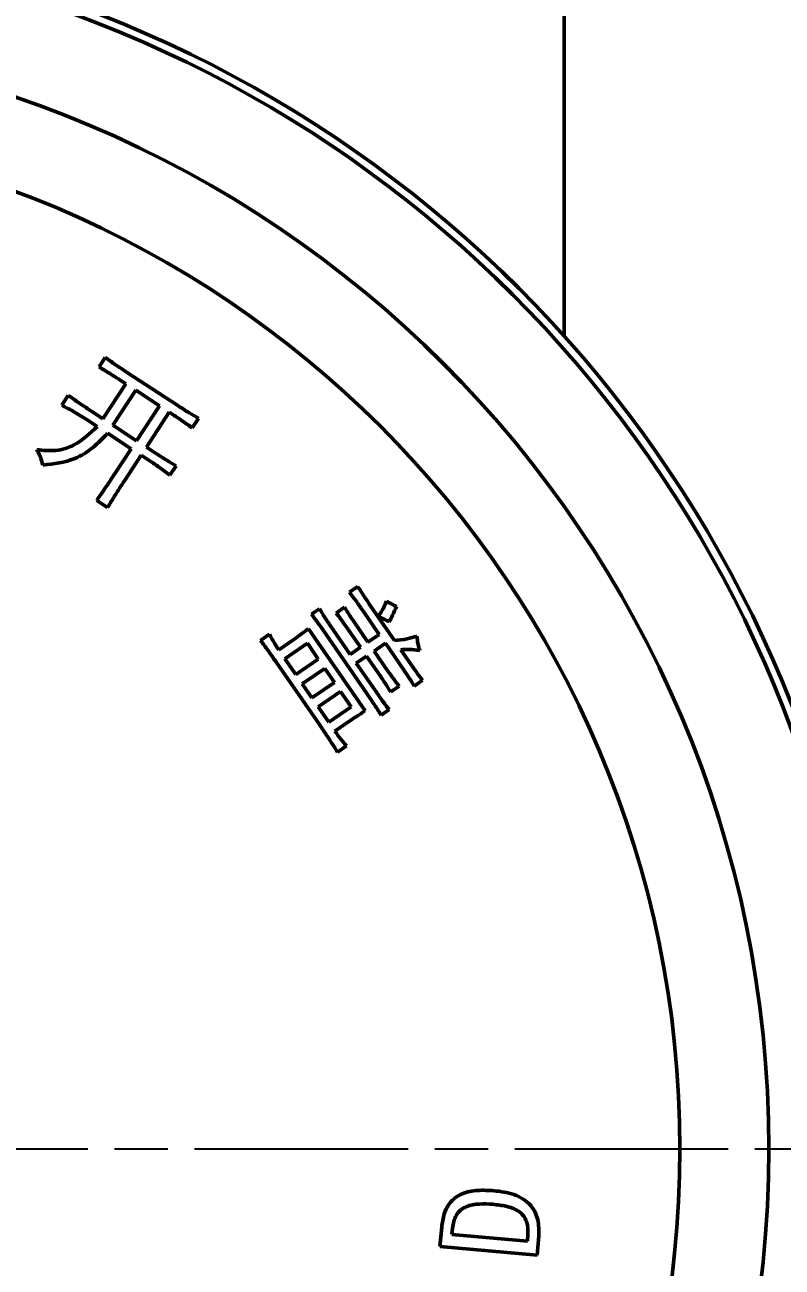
# Model space of a CAD drawing. Header units: millimetres. Extents: x 5395 to 6471, y 1829 to 2617.
# Drawn here: x 6118.3 to 6160.9, y 2365.6 to 2435.5 of the extents above; entities that cross this region are included whole.
import ezdxf

# ---------------------------------------------------------------- set-up
doc = ezdxf.new("R2010")
doc.units = ezdxf.units.MM
doc.linetypes.add('AM_ISO08W050', pattern=[18, 12, -1.5, 3, -1.5])
for name, color, linetype, lineweight in [('AM_5', 3, 'Continuous', 25), ('AM_7', 4, 'AM_ISO08W050', 25), ('AM_BOR', 7, 'Continuous', 50)]:
    doc.layers.add(name, color=color, linetype=linetype, lineweight=lineweight)
doc.styles.add('工程字', font='gbenor.shx', dxfattribs={"width": 0.707, "bigfont": 'hztxt.shx'})
doc.dimstyles.new('AM_GB$0', dxfattribs={"dimtxt": 3.5, "dimasz": 2.5, "dimexe": 1, "dimexo": 1, "dimgap": 0.5, "dimtad": 1, "dimdsep": 46, "dimtxsty": '工程字', "dimcen": 0, "dimclrd": 256, "dimclre": 256, "dimclrt": 2, "dimadec": 0, "dimazin": 2, "dimtp": 0.1, "dimtm": 0.1, "dimtfac": 0.71, "dimtmove": 0, "dimatfit": 3, "dimfxl": 0, "dimlwd": -1, "dimlwe": -1, "dimarcsym": 0})

# ---------------------------------------------------------------- blocks, each defined once
blk = doc.blocks.new('*D5')
at = {"layer": 'AM_5', "transparency": 16777216}
for p, q in [((6102.909, 2553.298), (6245.879, 2553.298)), ((6244.879, 2256.798), (6244.879, 2550.798)), ((6170.116, 2254.298), (6245.879, 2254.298))]:
    blk.add_line(p, q, dxfattribs=at)
for points in [[(6244.463, 2550.798), (6245.296, 2550.798), (6244.879, 2553.298)], [(6244.463, 2256.798), (6245.296, 2256.798), (6244.879, 2254.298)]]:
    blk.add_solid(points, dxfattribs=at)
at = {"layer": 'Defpoints', "color": 0}
for p in [(6101.909, 2553.298), (6244.879, 2553.298), (6169.116, 2254.298)]:
    blk.add_point(p, dxfattribs=at)
at = {"layer": 'AM_5', "color": 2, "transparency": 16777216, "insert": (6241.879, 2403.798), "char_height": 5, "attachment_point": 5, "rotation": 90, "style": '工程字'}
blk.add_mtext('299', dxfattribs=at)
blk = doc.blocks.new('*D6')
at = {"layer": 'AM_5', "transparency": 16777216}
for p, q in [((5997.616, 2460.298), (5997.616, 2590.009)), ((6211.616, 2392.798), (6211.616, 2590.009)), ((6209.116, 2589.009), (6000.116, 2589.009))]:
    blk.add_line(p, q, dxfattribs=at)
for points in [[(6000.116, 2589.425), (6000.116, 2588.592), (5997.616, 2589.009)], [(6209.116, 2589.425), (6209.116, 2588.592), (6211.616, 2589.009)]]:
    blk.add_solid(points, dxfattribs=at)
at = {"layer": 'Defpoints', "color": 0}
for p in [(5997.616, 2589.009), (5997.616, 2459.298), (6211.616, 2391.798)]:
    blk.add_point(p, dxfattribs=at)
at = {"layer": 'AM_5', "color": 2, "transparency": 16777216, "insert": (6104.616, 2592.009), "char_height": 5, "attachment_point": 5, "style": '工程字'}
blk.add_mtext('214', dxfattribs=at)

msp = doc.modelspace()

# ---------------------------------------------------------------- linework, layer by layer
at = {"layer": 'AM_7'}
msp.add_line((6019.82812, 2372.29783), (6175.41532, 2372.29783), dxfattribs=at)
at = {"layer": 'AM_BOR'}
for p, q in [((6148.61625, 2442.29782), (6148.61625, 2418.02801)), ((6122.45088, 2416.29908), (6122.79955, 2416.83096)), ((6124.00513, 2416.00359), (6126.87726, 2414.12312)), ((6122.66954, 2413.38204), (6123.95786, 2415.34998)), ((6124.51692, 2414.98476), (6123.2286, 2413.01682)), ((6125.8466, 2414.11485), (6124.51692, 2414.98476)), ((6120.35411, 2414.13849), (6120.71933, 2414.69754)), ((6124.55828, 2412.14691), (6125.8466, 2414.11485)), ((6122.03129, 2413.80045), (6122.66954, 2413.38204)), ((6126.40448, 2413.74963), (6125.11616, 2411.78169)), ((6128.03911, 2413.40213), (6127.69043, 2412.87026)), ((6122.34805, 2412.94827), (6121.7358, 2413.34895)), ((6123.2286, 2413.01682), (6124.55828, 2412.14691)), ((6124.2628, 2411.69541), (6122.93311, 2412.56532)), ((6123.32315, 2410.25935), (6124.2628, 2411.69541)), ((6124.82068, 2411.33019), (6123.88103, 2409.89413)), ((6125.32655, 2410.99925), (6124.82068, 2411.33019)), ((6125.11616, 2411.78169), (6125.62203, 2411.45075)), ((6126.7827, 2410.72976), (6126.43521, 2410.19789)), ((6122.93429, 2408.38715), (6122.32205, 2408.78783)), ((6136.53138, 2403.62062), (6137.00416, 2403.94684)), ((6134.39561, 2402.38077), (6134.84357, 2402.69043)), ((6135.78676, 2402.44813), (6136.25954, 2402.77435)), ((6138.20856, 2401.24492), (6137.31855, 2402.53442)), ((6137.70387, 2402.876), (6139.06429, 2400.90334)), ((6134.22423, 2401.56286), (6137.41666, 2396.93438)), ((6137.72514, 2397.61281), (6135.02204, 2401.53095)), ((6135.41563, 2401.80279), (6136.57748, 2400.11971)), ((6137.15663, 2400.51921), (6136.33873, 2401.70352)), ((6136.74177, 2402.01909), (6137.5774, 2400.80878)), ((6131.53058, 2400.90807), (6132.03054, 2401.2532)), ((6132.55887, 2400.37619), (6133.40041, 2400.95653)), ((6137.5774, 2400.80878), (6138.20856, 2401.24492)), ((6134.16631, 2400.74614), (6132.904, 2399.87623)), ((6134.78211, 2399.85259), (6134.16631, 2400.74614)), ((6136.57748, 2400.11971), (6137.15663, 2400.51921)), ((6138.55251, 2400.74614), (6137.92135, 2400.31)), ((6137.92135, 2400.31), (6138.70143, 2399.17889)), ((6139.60443, 2399.22025), (6138.55251, 2400.74614)), ((6139.42714, 2400.37737), (6140.02521, 2399.50983)), ((6134.8412, 2396.16729), (6132.42886, 2399.66466)), ((6132.904, 2399.87623), (6133.51979, 2398.98268)), ((6133.51979, 2398.98268), (6134.78211, 2399.85259)), ((6137.50058, 2400.02043), (6136.92142, 2399.62093)), ((6136.92142, 2399.62093), (6137.95562, 2398.12105)), ((6138.28066, 2398.8893), (6137.50058, 2400.02043)), ((6135.14496, 2399.32662), (6133.88265, 2398.45672)), ((6135.68984, 2398.53709), (6135.14496, 2399.32662)), ((6133.88265, 2398.45672), (6134.42752, 2397.66718)), ((6134.42752, 2397.66718), (6135.68984, 2398.53709)), ((6136.03497, 2398.03713), (6134.77265, 2397.16721)), ((6136.63303, 2397.16958), (6136.03497, 2398.03713)), ((6139.3255, 2398.33025), (6138.85272, 2398.00403)), ((6140.65045, 2398.66119), (6140.17768, 2398.33497)), ((6134.77265, 2397.16721), (6135.37072, 2396.29967)), ((6135.37072, 2396.29967), (6136.63303, 2397.16958)), ((6138.76289, 2397.01002), (6138.31494, 2396.70035)), ((6136.55738, 2396.38004), (6135.71584, 2395.79971)), ((6136.36591, 2394.96762), (6135.86595, 2394.62249)), ((6141.6262, 2366.79585), (6141.72076, 2367.88087)), ((6142.32709, 2367.82769), (6142.29636, 2367.47665)), ((6142.29636, 2367.47665), (6146.54072, 2367.10552)), ((6146.54072, 2367.10552), (6146.57145, 2367.45656)), ((6147.17779, 2367.40337), (6147.08323, 2366.31835)), ((6147.08323, 2366.31835), (6141.6262, 2366.79585))]:
    msp.add_line(p, q, dxfattribs=at)
for radius in [62.5, 57.5]:
    msp.add_circle((6097.61625, 2372.29782), radius, dxfattribs=at)
for radius in [68.5, 68]:
    msp.add_arc((6097.61625, 2372.29782), radius, 8.7424142, 81.2575858, dxfattribs=at)
for points, knots in [([(6123.95786, 2415.34998), (6123.67909, 2415.53118), (6123.1813, 2415.85476), (6122.67406, 2416.16331), (6122.45088, 2416.29908)], [0, 0, 0, 0, 0.56000034, 1, 1, 1, 1]), ([(6122.79955, 2416.83096), (6123.02221, 2416.67302), (6123.4198, 2416.391), (6123.82628, 2416.12196), (6124.00513, 2416.00359)], [0, 0, 0, 0, 0.56000143, 1, 1, 1, 1]), ([(6121.7358, 2413.34895), (6121.48437, 2413.50777), (6121.03538, 2413.79136), (6120.56228, 2414.03242), (6120.35411, 2414.13849)], [0, 0, 0, 0, 0.55998977, 1, 1, 1, 1]), ([(6120.71933, 2414.69754), (6120.96172, 2414.52641), (6121.39455, 2414.2208), (6121.83673, 2413.92889), (6122.03129, 2413.80045)], [0, 0, 0, 0, 0.559994456, 1, 1, 1, 1]), ([(6126.87726, 2414.12312), (6127.09225, 2413.9855), (6127.47618, 2413.73975), (6127.8671, 2413.5053), (6128.03911, 2413.40213)], [0, 0, 0, 0, 0.55999648, 1, 1, 1, 1]), ([(6127.69043, 2412.87026), (6127.45296, 2413.03818), (6127.02891, 2413.33804), (6126.59528, 2413.62387), (6126.40448, 2413.74963)], [0, 0, 0, 0, 0.55999403, 1, 1, 1, 1]), ([(6118.9476, 2411.64104), (6119.30436, 2411.60244), (6120.01799, 2411.52523), (6121.27622, 2411.90973), (6121.94197, 2412.5548), (6122.34805, 2412.94827)], [0, 0, 0, 0, 0.28053504, 0.56115216, 1, 1, 1, 1]), ([(6122.93311, 2412.56532), (6122.66377, 2412.28164), (6122.12569, 2411.71492), (6120.91696, 2410.96145), (6119.90725, 2410.84331), (6119.29036, 2410.77113)], [0, 0, 0, 0, 0.28053141, 0.56043513, 1, 1, 1, 1]), ([(6119.29036, 2410.77113), (6119.24733, 2410.94187), (6119.17041, 2411.24701), (6119.01573, 2411.52055), (6118.9476, 2411.64104)], [0, 0, 0, 0, 0.55952116, 1, 1, 1, 1]), ([(6125.62203, 2411.45075), (6125.83657, 2411.31274), (6126.21967, 2411.06629), (6126.61066, 2410.83259), (6126.7827, 2410.72976)], [0, 0, 0, 0, 0.55999728, 1, 1, 1, 1]), ([(6126.43521, 2410.19789), (6126.23295, 2410.35399), (6125.87176, 2410.63276), (6125.49314, 2410.88726), (6125.32655, 2410.99925)], [0, 0, 0, 0, 0.559997582, 1, 1, 1, 1]), ([(6122.32205, 2408.78783), (6122.51218, 2409.0603), (6122.85171, 2409.54685), (6123.1791, 2410.04164), (6123.32315, 2410.25935)], [0, 0, 0, 0, 0.559999408, 1, 1, 1, 1]), ([(6123.88103, 2409.89413), (6123.70101, 2409.61489), (6123.37955, 2409.11625), (6123.07035, 2408.60993), (6122.93429, 2408.38715)], [0, 0, 0, 0, 0.5599993, 1, 1, 1, 1]), ([(6137.31855, 2402.53442), (6137.17588, 2402.74028), (6136.92111, 2403.10789), (6136.65047, 2403.46396), (6136.53138, 2403.62062)], [0, 0, 0, 0, 0.56000019, 1, 1, 1, 1]), ([(6137.00416, 2403.94684), (6137.13093, 2403.74444), (6137.35732, 2403.383), (6137.59798, 2403.03092), (6137.70387, 2402.876)], [0, 0, 0, 0, 0.55999554, 1, 1, 1, 1]), ([(6138.16483, 2402.26375), (6138.26512, 2402.416), (6138.44425, 2402.68792), (6138.56703, 2402.98924), (6138.62106, 2403.12185)], [0, 0, 0, 0, 0.55990395, 1, 1, 1, 1]), ([(6138.62106, 2403.12185), (6138.7242, 2403.0604), (6138.90839, 2402.95069), (6139.09955, 2402.85368), (6139.18366, 2402.81099)], [0, 0, 0, 0, 0.56001109, 1, 1, 1, 1]), ([(6135.02204, 2401.53095), (6134.90879, 2401.69231), (6134.70656, 2401.98045), (6134.49063, 2402.25844), (6134.39561, 2402.38077)], [0, 0, 0, 0, 0.55998636, 1, 1, 1, 1]), ([(6134.84357, 2402.69043), (6134.94607, 2402.52198), (6135.12912, 2402.22115), (6135.32808, 2401.93063), (6135.41563, 2401.80279)], [0, 0, 0, 0, 0.55997875, 1, 1, 1, 1]), ([(6136.33873, 2401.70352), (6136.23837, 2401.8445), (6136.05915, 2402.09625), (6135.86999, 2402.34061), (6135.78676, 2402.44813)], [0, 0, 0, 0, 0.55999002, 1, 1, 1, 1]), ([(6136.25954, 2402.77435), (6136.34683, 2402.63163), (6136.50273, 2402.37677), (6136.66873, 2402.12838), (6136.74177, 2402.01909)], [0, 0, 0, 0, 0.559998086, 1, 1, 1, 1]), ([(6138.77353, 2401.94463), (6138.66085, 2402.00601), (6138.45964, 2402.11561), (6138.25491, 2402.21849), (6138.16483, 2402.26375)], [0, 0, 0, 0, 0.55999933, 1, 1, 1, 1]), ([(6139.18366, 2402.81099), (6139.10825, 2402.64873), (6138.9736, 2402.35896), (6138.83466, 2402.07123), (6138.77353, 2401.94463)], [0, 0, 0, 0, 0.56000385, 1, 1, 1, 1]), ([(6133.40041, 2400.95653), (6133.55667, 2401.06635), (6133.8357, 2401.26247), (6134.10551, 2401.47108), (6134.22423, 2401.56286)], [0, 0, 0, 0, 0.55999114, 1, 1, 1, 1]), ([(6132.42886, 2399.66466), (6132.26557, 2399.89995), (6131.97398, 2400.32009), (6131.66607, 2400.72841), (6131.53058, 2400.90807)], [0, 0, 0, 0, 0.55999753, 1, 1, 1, 1]), ([(6132.03054, 2401.2532), (6132.12189, 2401.08509), (6132.28503, 2400.78488), (6132.47519, 2400.50108), (6132.55887, 2400.37619)], [0, 0, 0, 0, 0.55994936, 1, 1, 1, 1]), ([(6139.06429, 2400.90334), (6139.30509, 2400.92532), (6139.73543, 2400.96461), (6140.14666, 2401.09603), (6140.32778, 2401.15391)], [0, 0, 0, 0, 0.5595669, 1, 1, 1, 1]), ([(6140.32778, 2401.15391), (6140.34314, 2400.99868), (6140.37058, 2400.72133), (6140.46068, 2400.45791), (6140.50035, 2400.34191)], [0, 0, 0, 0, 0.559678526, 1, 1, 1, 1]), ([(6140.50035, 2400.34191), (6140.30089, 2400.36768), (6139.94402, 2400.41379), (6139.58535, 2400.38852), (6139.42714, 2400.37737)], [0, 0, 0, 0, 0.5589027, 1, 1, 1, 1]), ([(6140.02521, 2399.50983), (6140.13864, 2399.349), (6140.34121, 2399.0618), (6140.55596, 2398.7836), (6140.65045, 2398.66119)], [0, 0, 0, 0, 0.55998418, 1, 1, 1, 1]), ([(6138.85272, 2398.00403), (6138.74924, 2398.17143), (6138.56444, 2398.47034), (6138.36737, 2398.76129), (6138.28066, 2398.8893)], [0, 0, 0, 0, 0.56000401, 1, 1, 1, 1]), ([(6138.70143, 2399.17889), (6138.81486, 2399.01821), (6139.01741, 2398.7313), (6139.23136, 2398.45279), (6139.3255, 2398.33025)], [0, 0, 0, 0, 0.55999574, 1, 1, 1, 1]), ([(6140.17768, 2398.33497), (6140.07408, 2398.50244), (6139.88908, 2398.80148), (6139.69141, 2399.09229), (6139.60443, 2399.22025)], [0, 0, 0, 0, 0.55999242, 1, 1, 1, 1]), ([(6137.95562, 2398.12105), (6138.10347, 2397.91159), (6138.36749, 2397.53755), (6138.64207, 2397.17121), (6138.76289, 2397.01002)], [0, 0, 0, 0, 0.55999356, 1, 1, 1, 1]), ([(6138.31494, 2396.70035), (6138.207, 2396.87207), (6138.01425, 2397.17872), (6137.81348, 2397.48017), (6137.72514, 2397.61281)], [0, 0, 0, 0, 0.56000427, 1, 1, 1, 1]), ([(6137.41666, 2396.93438), (6137.2543, 2396.83393), (6136.96438, 2396.65455), (6136.68174, 2396.46392), (6136.55738, 2396.38004)], [0, 0, 0, 0, 0.56000776, 1, 1, 1, 1]), ([(6135.86595, 2394.62249), (6135.67909, 2394.91379), (6135.34541, 2395.43398), (6134.99527, 2395.94322), (6134.8412, 2396.16729)], [0, 0, 0, 0, 0.55998655, 1, 1, 1, 1]), ([(6135.71584, 2395.79971), (6135.82924, 2395.6381), (6136.03172, 2395.34954), (6136.2638, 2395.08431), (6136.36591, 2394.96762)], [0, 0, 0, 0, 0.56003072, 1, 1, 1, 1]), ([(6141.72076, 2367.88087), (6141.75575, 2368.13697), (6141.82561, 2368.64816), (6142.19118, 2369.35619), (6142.88809, 2369.83642), (6143.75632, 2369.9869), (6144.36258, 2369.95475), (6144.66616, 2369.93864)], [0, 0, 0, 0, 0.18708377, 0.37344692, 0.55926345, 0.77930246, 1, 1, 1, 1]), ([(6144.66616, 2369.93864), (6145.04523, 2369.89199), (6145.79933, 2369.79918), (6146.7545, 2369.22636), (6147.19072, 2368.30468), (6147.1821, 2367.70417), (6147.17779, 2367.40337)], [0, 0, 0, 0, 0.28129037, 0.55957952, 0.77939237, 1, 1, 1, 1]), ([(6144.59997, 2369.17274), (6144.34834, 2369.1869), (6143.84602, 2369.21518), (6143.20561, 2369.12049), (6142.76933, 2368.85515), (6142.43728, 2368.46029), (6142.37113, 2368.08052), (6142.32709, 2367.82769)], [0, 0, 0, 0, 0.25086979, 0.50081417, 0.62588272, 0.75093802, 1, 1, 1, 1]), ([(6146.57145, 2367.45656), (6146.57323, 2367.71082), (6146.57589, 2368.09272), (6146.33047, 2368.54167), (6145.95399, 2368.88188), (6145.34385, 2369.08498), (6144.84826, 2369.14345), (6144.59997, 2369.17274)], [0, 0, 0, 0, 0.24917745, 0.37426487, 0.49929144, 0.74914317, 1, 1, 1, 1])]:
    msp.add_open_spline(points, degree=3, knots=knots, dxfattribs=at)

# ---------------------------------------------------------------- dimensions: what is measured, and where the dimension line sits
at = {"layer": 'AM_5'}
dim = msp.add_linear_dim(base=(5997.61625, 2589.00865), p1=(6211.61625, 2391.79782), p2=(5997.61625, 2459.29782), dimstyle='AM_GB$0', override={"dimtxt": 5}, dxfattribs=at)
dim.commit()
dim.dimension.update_dxf_attribs({"geometry": '*D6', "text_midpoint": (6104.61625, 2589.00865), "dimtype": 160})
dim = msp.add_linear_dim(base=(6244.87935, 2553.29782), p1=(6169.11625, 2254.29782), p2=(6101.90914, 2553.29782), angle=90, dimstyle='AM_GB$0', override={"dimtxt": 5}, dxfattribs=at)
dim.commit()
dim.dimension.update_dxf_attribs({"geometry": '*D5', "text_midpoint": (6241.87935, 2403.79782)})

doc.saveas('drawing.dxf')
